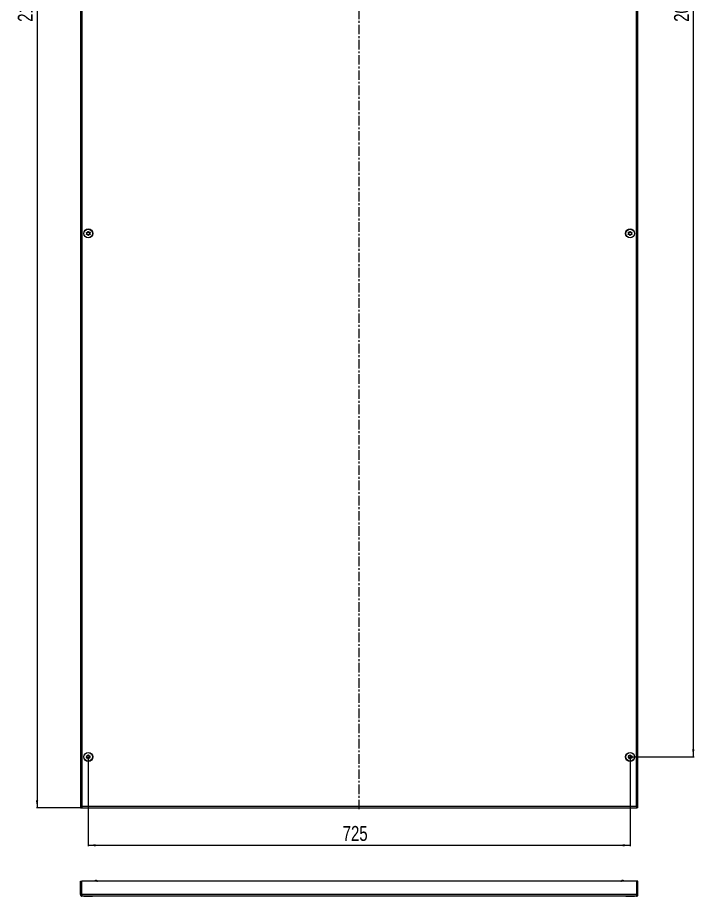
# Model space of a CAD drawing. Header units: millimetres. Extents: x -266 to 1713, y -979 to 1408.
# Drawn here: x -266 to 640, y -979 to 196 of the extents above; entities that cross this region are included whole.
import ezdxf

# ---------------------------------------------------------------- set-up
doc = ezdxf.new("R2010")
doc.units = ezdxf.units.MM
doc.linetypes.add('CENTERX2', pattern=[20.32, 12.7, -2.54, 2.54, -2.54])
doc.layers.add('FORMAT', color=7, linetype='Continuous')
doc.styles.add('SLDTEXTSTYLE0', font='TXT', dxfattribs={"width": 0.75})
doc.dimstyles.new('SLDDIMSTYLE0', dxfattribs={"dimtxt": 20, "dimasz": 10, "dimexe": 0, "dimexo": 0.0625, "dimgap": 5, "dimtad": 2, "dimdec": 1, "dimrnd": 1e-09, "dimzin": 12, "dimdsep": 46, "dimtxsty": 'SLDTEXTSTYLE0', "dimsah": 1, "dimcen": 0.09, "dimadec": 0, "dimazin": 3, "dimtfac": 1, "dimtofl": 0, "dimtmove": 0, "dimatfit": 3, "dimfxl": 0, "dimfrac": 2, "dimtolj": 1, "dimtzin": 12, "dimarcsym": 0})

# ---------------------------------------------------------------- blocks, each defined once
blk = doc.blocks.new('_D_1')
at = {"layer": 'FORMAT'}
for p, q in [((-180.2, 1300.8), (-240.9, 1300.8)), ((-239.9, 1300.8), (-239.9, -860.2)), ((-180.2, -860.2), (-240.9, -860.2))]:
    blk.add_line(p, q, dxfattribs=at)
for points in [[(-239.9, 1300.8), (-241.5, 1290.8), (-238.4, 1290.8)], [(-239.9, -860.2), (-238.4, -850.2), (-241.5, -850.2)]]:
    blk.add_solid(points, dxfattribs=at)
at = {"layer": 'FORMAT', "insert": (-265.7, 190.7), "char_height": 20, "attachment_point": 1, "rotation": 90, "style": 'SLDTEXTSTYLE0'}
blk.add_mtext('2161', dxfattribs=at)
blk = doc.blocks.new('_D_2')
at = {"layer": 'FORMAT'}
for p, q in [((553.6, 1232.8), (639.1, 1232.8)), ((638.1, 1232.8), (638.1, -792.2)), ((553.6, -792.2), (639.1, -792.2))]:
    blk.add_line(p, q, dxfattribs=at)
for points in [[(638.1, 1232.8), (636.5, 1222.8), (639.6, 1222.8)], [(638.1, -792.2), (639.6, -782.2), (636.5, -782.2)]]:
    blk.add_solid(points, dxfattribs=at)
at = {"layer": 'FORMAT', "insert": (612.3, 190.7), "char_height": 20, "attachment_point": 1, "rotation": 90, "style": 'SLDTEXTSTYLE0'}
blk.add_mtext('2025', dxfattribs=at)
blk = doc.blocks.new('_D_3')
at = {"layer": 'FORMAT'}
for p, q in [((-171.4, -792.3), (-171.4, -911.4)), ((553.6, -792.3), (553.6, -911.4)), ((-171.4, -910.4), (553.6, -910.4))]:
    blk.add_line(p, q, dxfattribs=at)
for points in [[(-171.4, -910.4), (-161.4, -912), (-161.4, -908.9)], [(553.6, -910.4), (543.6, -908.9), (543.6, -912)]]:
    blk.add_solid(points, dxfattribs=at)
at = {"layer": 'FORMAT', "insert": (168.9, -884.6), "char_height": 20, "attachment_point": 1, "style": 'SLDTEXTSTYLE0'}
blk.add_mtext('725', dxfattribs=at)

msp = doc.modelspace()

# ---------------------------------------------------------------- linework, layer by layer
at = {"color": 7, "linetype": 'Continuous', "lineweight": 25}
for p, q in [((-181.94, 1300.75), (-181.94, -860.25)), ((564.06, -860.25), (564.06, 1300.75)), ((-181.94, -860.25), (-180.44, -860.25)), ((-180.24, -859.14), (-180.24, -860.25)), ((-180.24, -860.25), (562.36, -860.25)), ((562.36, -860.25), (562.36, -859.13)), ((564.06, -860.25), (562.56, -860.25)), ((-181.94, -976.45), (-181.94, -958.55)), ((-181.94, -958.55), (-180.44, -958.55)), ((-180.44, -976.45), (-180.44, -958.55)), ((562.36, -958.55), (-180.24, -958.55)), ((-180.24, -976.45), (-180.24, -958.55)), ((-161.94, -957.05), (-160.94, -957.05)), ((-161.94, -958.55), (-161.94, -957.05)), ((-159.94, -958.05), (-160.94, -957.05)), ((-159.44, -958.05), (-159.94, -958.05)), ((-159.94, -958.05), (-159.94, -958.55)), ((541.56, -958.05), (542.06, -958.05)), ((543.06, -957.05), (542.06, -958.05)), ((542.06, -958.55), (542.06, -958.05)), ((543.06, -957.05), (544.06, -957.05)), ((544.06, -957.05), (544.06, -958.55)), ((562.36, -976.45), (562.36, -958.55)), ((564.06, -958.55), (562.56, -958.55)), ((562.56, -976.45), (562.56, -958.55)), ((564.06, -976.45), (564.06, -958.55)), ((-181.94, -976.45), (-180.44, -976.45)), ((561.96, -978.55), (-179.84, -978.55)), ((-177.22, -978.55), (-177.22, -978.81)), ((-174.23, -978.81), (-177.22, -978.81)), ((-165.65, -978.81), (-174.23, -978.81)), ((-165.65, -978.81), (-165.65, -978.55)), ((547.78, -978.55), (547.78, -978.81)), ((559.35, -978.81), (547.78, -978.81)), ((559.35, -978.81), (559.35, -978.55)), ((564.06, -976.45), (562.56, -976.45))]:
    msp.add_line(p, q, dxfattribs=at)
at = {"color": 8, "linetype": 'Continuous', "lineweight": 18}
for p, q in [((-179.84, 1298.65), (-179.84, -858.15)), ((561.96, -858.15), (561.96, 1298.65)), ((-179.84, -858.15), (561.96, -858.15)), ((562.36, -976.45), (-180.24, -976.45))]:
    msp.add_line(p, q, dxfattribs=at)
at = {"color": 7, "linetype": 'Continuous', "lineweight": 25}
for centre, radius in [((-171.44, -92.25), 6), ((-171.44, -92.25), 5.79), ((-171.44, -92.25), 1.85), ((553.56, -92.25), 6), ((553.56, -92.25), 5.79), ((553.56, -92.25), 1.85), ((-171.44, -792.25), 6), ((-171.44, -792.25), 5.79), ((553.56, -792.25), 6), ((553.56, -792.25), 5.79), ((-171.44, -792.25), 1.85), ((553.56, -792.25), 1.85)]:
    msp.add_circle(centre, radius, dxfattribs=at)
for points, knots in [([(-168.98, -93.6), (-168.98, -93.59), (-168.97, -93.56), (-168.98, -93.5), (-169.04, -93.37), (-169.25, -93.05), (-169.55, -92.6), (-169.59, -91.97), (-169.37, -91.5), (-169.17, -91.17), (-169.05, -90.96), (-169.03, -90.86), (-169.03, -90.82), (-169.05, -90.79), (-169.07, -90.77), (-169.13, -90.74), (-169.4, -90.73), (-169.88, -90.78), (-170.58, -90.69), (-171.03, -90.15), (-171.24, -89.72), (-171.4, -89.5), (-171.45, -89.46), (-171.48, -89.45), (-171.52, -89.45), (-171.55, -89.47), (-171.58, -89.5), (-171.63, -89.56), (-171.74, -89.76), (-171.91, -90.1), (-172.19, -90.54), (-172.74, -90.84), (-173.28, -90.83), (-173.67, -90.82), (-173.82, -90.85), (-173.87, -90.88), (-173.89, -90.9), (-173.9, -90.94), (-173.89, -90.99), (-173.84, -91.13), (-173.62, -91.45), (-173.32, -91.9), (-173.28, -92.53), (-173.5, -93), (-173.71, -93.33), (-173.82, -93.54), (-173.85, -93.64), (-173.84, -93.68), (-173.83, -93.71), (-173.8, -93.73), (-173.74, -93.76), (-173.47, -93.77), (-173, -93.72), (-172.29, -93.81), (-171.84, -94.35), (-171.63, -94.78), (-171.48, -95), (-171.42, -95.04), (-171.39, -95.05), (-171.36, -95.05), (-171.33, -95.03), (-171.3, -95), (-171.24, -94.94), (-171.13, -94.74), (-170.97, -94.4), (-170.69, -93.96), (-170.13, -93.66), (-169.59, -93.67), (-169.2, -93.68), (-169.05, -93.65), (-169, -93.62), (-168.99, -93.61), (-168.98, -93.6)], [0, 0, 0, 0, 0.0020087, 0.00442, 0.0093647, 0.0255282, 0.0677053, 0.0957862, 0.1246456, 0.1503415, 0.1605194, 0.1633943, 0.1656965, 0.1672448, 0.1688741, 0.1707699, 0.1786058, 0.2119941, 0.2499945, 0.2879948, 0.3213831, 0.329219, 0.3311148, 0.3327441, 0.3342924, 0.3362166, 0.3385353, 0.3413178, 0.349662, 0.3753578, 0.4042173, 0.4322982, 0.4744753, 0.4906388, 0.4966691, 0.49844, 0.5, 0.5020087, 0.50442, 0.5093647, 0.5255282, 0.5677053, 0.5957862, 0.6246456, 0.6503415, 0.6605194, 0.6633943, 0.6656965, 0.6672448, 0.6688741, 0.6707699, 0.6786058, 0.7119941, 0.7499945, 0.7879948, 0.8213831, 0.829219, 0.8311148, 0.8327441, 0.8342924, 0.8362166, 0.8385353, 0.8413178, 0.849662, 0.8753578, 0.9042173, 0.9322982, 0.9744753, 0.9906388, 0.9966691, 0.99844, 1, 1, 1, 1]), ([(551.11, -93.6), (551.12, -93.61), (551.13, -93.63), (551.19, -93.65), (551.33, -93.68), (551.72, -93.67), (552.26, -93.66), (552.81, -93.96), (553.09, -94.4), (553.26, -94.75), (553.38, -94.96), (553.45, -95.03), (553.48, -95.05), (553.52, -95.05), (553.55, -95.04), (553.6, -95), (553.76, -94.78), (553.97, -94.35), (554.42, -93.81), (555.12, -93.72), (555.6, -93.77), (555.87, -93.76), (555.93, -93.73), (555.95, -93.71), (555.97, -93.68), (555.97, -93.64), (555.96, -93.6), (555.94, -93.52), (555.83, -93.32), (555.63, -93), (555.41, -92.53), (555.45, -91.9), (555.75, -91.45), (555.96, -91.12), (556.02, -90.99), (556.03, -90.93), (556.02, -90.9), (555.99, -90.87), (555.94, -90.85), (555.79, -90.82), (555.41, -90.83), (554.87, -90.84), (554.31, -90.54), (554.03, -90.1), (553.86, -89.75), (553.75, -89.54), (553.68, -89.47), (553.64, -89.45), (553.61, -89.45), (553.58, -89.46), (553.52, -89.5), (553.37, -89.72), (553.16, -90.15), (552.71, -90.69), (552, -90.78), (551.53, -90.73), (551.26, -90.74), (551.2, -90.77), (551.17, -90.79), (551.16, -90.82), (551.15, -90.86), (551.16, -90.9), (551.19, -90.98), (551.3, -91.18), (551.5, -91.5), (551.72, -91.97), (551.68, -92.6), (551.38, -93.05), (551.16, -93.38), (551.1, -93.51), (551.1, -93.57), (551.11, -93.59), (551.11, -93.6)], [0, 0, 0, 0, 0.0020087, 0.00442, 0.0093647, 0.0255282, 0.0677053, 0.0957862, 0.1246456, 0.1503415, 0.1605194, 0.1633943, 0.1656965, 0.1672448, 0.1688741, 0.1707699, 0.1786058, 0.2119941, 0.2499945, 0.2879948, 0.3213831, 0.329219, 0.3311148, 0.3327441, 0.3342924, 0.3362166, 0.3385353, 0.3413178, 0.349662, 0.3753578, 0.4042173, 0.4322982, 0.4744753, 0.4906388, 0.4966691, 0.49844, 0.5, 0.5020087, 0.50442, 0.5093647, 0.5255282, 0.5677053, 0.5957862, 0.6246456, 0.6503415, 0.6605194, 0.6633943, 0.6656965, 0.6672448, 0.6688741, 0.6707699, 0.6786058, 0.7119941, 0.7499945, 0.7879948, 0.8213831, 0.829219, 0.8311148, 0.8327441, 0.8342924, 0.8362166, 0.8385353, 0.8413178, 0.849662, 0.8753578, 0.9042173, 0.9322982, 0.9744753, 0.9906388, 0.9966691, 0.99844, 1, 1, 1, 1]), ([(-168.98, -793.6), (-168.98, -793.59), (-168.97, -793.56), (-168.98, -793.5), (-169.04, -793.37), (-169.25, -793.05), (-169.55, -792.6), (-169.59, -791.97), (-169.37, -791.5), (-169.17, -791.17), (-169.05, -790.96), (-169.03, -790.86), (-169.03, -790.82), (-169.05, -790.79), (-169.07, -790.77), (-169.13, -790.74), (-169.4, -790.73), (-169.88, -790.78), (-170.58, -790.69), (-171.03, -790.15), (-171.24, -789.72), (-171.4, -789.5), (-171.45, -789.46), (-171.48, -789.45), (-171.52, -789.45), (-171.55, -789.47), (-171.58, -789.5), (-171.63, -789.56), (-171.74, -789.76), (-171.91, -790.1), (-172.19, -790.54), (-172.74, -790.84), (-173.28, -790.83), (-173.67, -790.82), (-173.82, -790.85), (-173.87, -790.88), (-173.89, -790.9), (-173.9, -790.94), (-173.89, -790.99), (-173.84, -791.13), (-173.62, -791.45), (-173.32, -791.9), (-173.28, -792.53), (-173.5, -793), (-173.71, -793.33), (-173.82, -793.54), (-173.85, -793.64), (-173.84, -793.68), (-173.83, -793.71), (-173.8, -793.73), (-173.74, -793.76), (-173.47, -793.77), (-173, -793.72), (-172.29, -793.81), (-171.84, -794.35), (-171.63, -794.78), (-171.48, -795), (-171.42, -795.04), (-171.39, -795.05), (-171.36, -795.05), (-171.33, -795.03), (-171.3, -795), (-171.24, -794.94), (-171.13, -794.74), (-170.97, -794.4), (-170.69, -793.96), (-170.13, -793.66), (-169.59, -793.67), (-169.2, -793.68), (-169.05, -793.65), (-169, -793.62), (-168.99, -793.61), (-168.98, -793.6)], [0, 0, 0, 0, 0.0020087, 0.00442, 0.0093647, 0.0255282, 0.0677053, 0.0957862, 0.1246456, 0.1503415, 0.1605194, 0.1633943, 0.1656965, 0.1672448, 0.1688741, 0.1707699, 0.1786058, 0.2119941, 0.2499945, 0.2879948, 0.3213831, 0.329219, 0.3311148, 0.3327441, 0.3342924, 0.3362166, 0.3385353, 0.3413178, 0.349662, 0.3753578, 0.4042173, 0.4322982, 0.4744753, 0.4906388, 0.4966691, 0.49844, 0.5, 0.5020087, 0.50442, 0.5093647, 0.5255282, 0.5677053, 0.5957862, 0.6246456, 0.6503415, 0.6605194, 0.6633943, 0.6656965, 0.6672448, 0.6688741, 0.6707699, 0.6786058, 0.7119941, 0.7499945, 0.7879948, 0.8213831, 0.829219, 0.8311148, 0.8327441, 0.8342924, 0.8362166, 0.8385353, 0.8413178, 0.849662, 0.8753578, 0.9042173, 0.9322982, 0.9744753, 0.9906388, 0.9966691, 0.99844, 1, 1, 1, 1]), ([(551.11, -793.6), (551.12, -793.61), (551.13, -793.63), (551.19, -793.65), (551.33, -793.68), (551.72, -793.67), (552.26, -793.66), (552.81, -793.96), (553.09, -794.4), (553.26, -794.75), (553.38, -794.96), (553.45, -795.03), (553.48, -795.05), (553.52, -795.05), (553.55, -795.04), (553.6, -795), (553.76, -794.78), (553.97, -794.35), (554.42, -793.81), (555.12, -793.72), (555.6, -793.77), (555.87, -793.76), (555.93, -793.73), (555.95, -793.71), (555.97, -793.68), (555.97, -793.64), (555.96, -793.6), (555.94, -793.52), (555.83, -793.32), (555.63, -793), (555.41, -792.53), (555.45, -791.9), (555.75, -791.45), (555.96, -791.12), (556.02, -790.99), (556.03, -790.93), (556.02, -790.9), (555.99, -790.87), (555.94, -790.85), (555.79, -790.82), (555.41, -790.83), (554.87, -790.84), (554.31, -790.54), (554.03, -790.1), (553.86, -789.75), (553.75, -789.54), (553.68, -789.47), (553.64, -789.45), (553.61, -789.45), (553.58, -789.46), (553.52, -789.5), (553.37, -789.72), (553.16, -790.15), (552.71, -790.69), (552, -790.78), (551.53, -790.73), (551.26, -790.74), (551.2, -790.77), (551.17, -790.79), (551.16, -790.82), (551.15, -790.86), (551.16, -790.9), (551.19, -790.98), (551.3, -791.18), (551.5, -791.5), (551.72, -791.97), (551.68, -792.6), (551.38, -793.05), (551.16, -793.38), (551.1, -793.51), (551.1, -793.57), (551.11, -793.59), (551.11, -793.6)], [0, 0, 0, 0, 0.0020087, 0.00442, 0.0093647, 0.0255282, 0.0677053, 0.0957862, 0.1246456, 0.1503415, 0.1605194, 0.1633943, 0.1656965, 0.1672448, 0.1688741, 0.1707699, 0.1786058, 0.2119941, 0.2499945, 0.2879948, 0.3213831, 0.329219, 0.3311148, 0.3327441, 0.3342924, 0.3362166, 0.3385353, 0.3413178, 0.349662, 0.3753578, 0.4042173, 0.4322982, 0.4744753, 0.4906388, 0.4966691, 0.49844, 0.5, 0.5020087, 0.50442, 0.5093647, 0.5255282, 0.5677053, 0.5957862, 0.6246456, 0.6503415, 0.6605194, 0.6633943, 0.6656965, 0.6672448, 0.6688741, 0.6707699, 0.6786058, 0.7119941, 0.7499945, 0.7879948, 0.8213831, 0.829219, 0.8311148, 0.8327441, 0.8342924, 0.8362166, 0.8385353, 0.8413178, 0.849662, 0.8753578, 0.9042173, 0.9322982, 0.9744753, 0.9906388, 0.9966691, 0.99844, 1, 1, 1, 1]), ([(564.06, -860.25), (564.03, -860.07), (563.96, -859.71), (563.46, -859.18), (562.76, -858.66), (562.22, -858.31), (561.96, -858.15)], [0, 0, 0, 0, 0.2547568, 0.5096489, 0.7645419, 1, 1, 1, 1]), ([(562.56, -860.25), (562.56, -860.2), (562.56, -860.07), (562.54, -859.89), (562.51, -859.71), (562.48, -859.52), (562.43, -859.34), (562.37, -859.15), (562.31, -858.97), (562.23, -858.77), (562.14, -858.55), (562.05, -858.35), (561.99, -858.21), (561.96, -858.15)], [0, 0, 0, 0, 0.0646097, 0.1943602, 0.2595315, 0.3241372, 0.4538797, 0.5190469, 0.5980031, 0.7169187, 0.7959773, 0.9175077, 1, 1, 1, 1]), ([(-159.94, -958.05), (-159.92, -958.15), (-159.88, -958.31), (-159.63, -958.48), (-159.53, -958.55)], [0, 0, 0, 0, 0.5741301, 1, 1, 1, 1]), ([(-159.44, -958.05), (-159.42, -958.15), (-159.38, -958.3), (-159.24, -958.47), (-159.16, -958.54), (-159.14, -958.55)], [0, 0, 0, 0, 0.6029704, 0.9179315, 1, 1, 1, 1]), ([(541.25, -958.55), (541.32, -958.49), (541.45, -958.38), (541.54, -958.21), (541.56, -958.1), (541.56, -958.05)], [0, 0, 0, 0, 0.3603654, 0.6750686, 1, 1, 1, 1]), ([(541.65, -958.55), (541.74, -958.49), (541.97, -958.34), (542.06, -958.18), (542.06, -958.07), (542.06, -958.05)], [0, 0, 0, 0, 0.3313457, 0.9052264, 1, 1, 1, 1]), ([(-181.94, -976.45), (-181.9, -976.73), (-181.84, -977.29), (-181.33, -977.99), (-180.64, -978.46), (-180.1, -978.52), (-179.84, -978.55)], [0, 0, 0, 0, 0.25475685, 0.50964889, 0.7645419, 1, 1, 1, 1]), ([(-180.44, -976.45), (-180.43, -976.53), (-180.4, -976.69), (-180.3, -976.87), (-180.2, -976.91), (-180.18, -976.91)], [0, 0, 0, 0, 0.4327963, 0.8655659, 1, 1, 1, 1]), ([(561.96, -978.55), (562.24, -978.52), (562.8, -978.45), (563.51, -977.95), (563.98, -977.25), (564.03, -976.71), (564.06, -976.45)], [0, 0, 0, 0, 0.2547527, 0.5096447, 0.7645377, 1, 1, 1, 1]), ([(562.3, -976.93), (562.34, -976.91), (562.5, -976.81), (562.54, -976.61), (562.56, -976.45)], [0, 0, 0, 0, 0.2077128, 1, 1, 1, 1])]:
    msp.add_open_spline(points, degree=3, knots=knots, dxfattribs=at)
for points in [[(-179.84, -858.15), (-180.11, -858.32), (-180.66, -858.67), (-181.36, -859.2), (-181.84, -859.72), (-181.91, -860.07), (-181.94, -860.25)], [(-179.84, -858.15), (-180, -858.5), (-180.32, -859.2), (-180.4, -859.9), (-180.44, -860.25)], [(-180.24, -860.25), (-180.2, -860.22), (-180.14, -860.15), (-180.04, -859.67), (-179.94, -858.98), (-179.87, -858.42), (-179.84, -858.15)], [(561.96, -858.15), (562, -858.42), (562.06, -858.98), (562.16, -859.67), (562.26, -860.15), (562.33, -860.22), (562.36, -860.25)], [(-179.84, -978.55), (-179.87, -978.52), (-179.94, -978.45), (-180.04, -977.97), (-180.14, -977.27), (-180.2, -976.72), (-180.24, -976.45)], [(562.36, -976.45), (562.33, -976.72), (562.26, -977.27), (562.16, -977.97), (562.06, -978.45), (562, -978.52), (561.96, -978.55)]]:
    msp.add_open_spline(points, degree=3, dxfattribs=at)
at = {"layer": 'FORMAT', "linetype": 'CENTERX2', "lineweight": 18}
msp.add_line((191.06, -862.25), (191.06, 1302.75), dxfattribs=at)

# ---------------------------------------------------------------- dimensions: what is measured, and where the dimension line sits
at = {"layer": 'FORMAT'}
for base, p1, p2, picture, middle in [((-239.94, -860.25), (-180.24, 1300.75), (-180.24, -860.25), '_D_1', (-239.94, 220.25)), ((638.07, -792.25), (553.56, 1232.75), (553.56, -792.25), '_D_2', (638.07, 220.25))]:
    dim = msp.add_linear_dim(base=base, p1=p1, p2=p2, angle=90, dimstyle='SLDDIMSTYLE0', dxfattribs=at)
    dim.commit()
    dim.dimension.update_dxf_attribs({"geometry": picture, "text_midpoint": middle, "dimtype": 160})
dim = msp.add_linear_dim(base=(553.56, -910.42), p1=(-171.44, -792.25), p2=(553.56, -792.25), dimstyle='SLDDIMSTYLE0', dxfattribs=at)
dim.commit()
dim.dimension.update_dxf_attribs({"geometry": '_D_3', "text_midpoint": (191.06, -910.42), "dimtype": 160})

doc.saveas('drawing.dxf')
